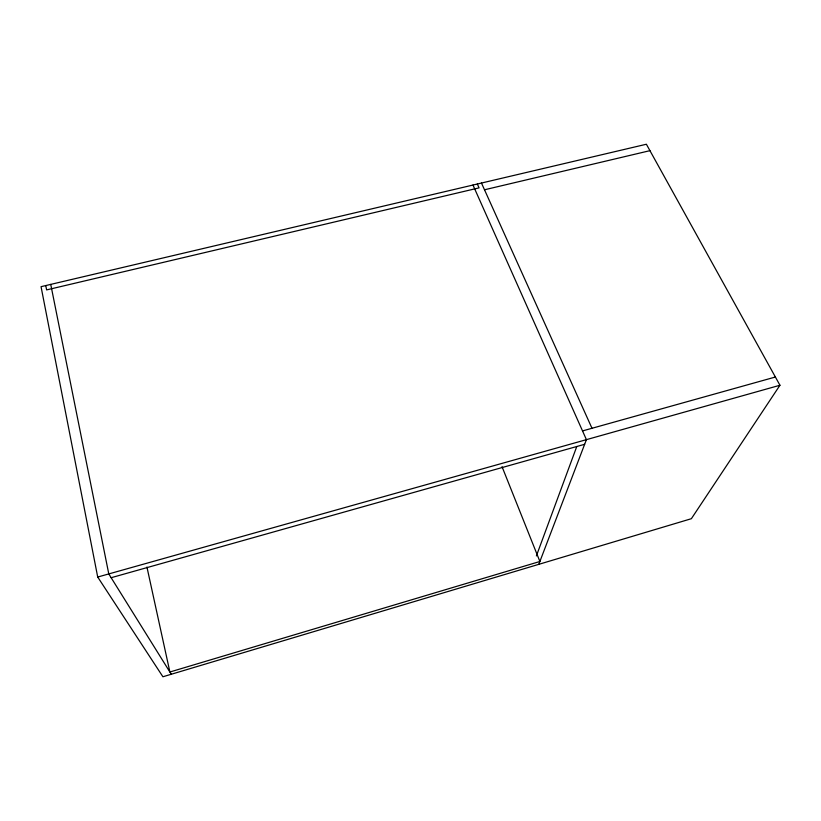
<?xml version="1.0" encoding="UTF-8"?>
<svg xmlns="http://www.w3.org/2000/svg" width="821" height="821" viewBox="0 0 821 821"><rect width="100%" height="100%" fill="white"/><g stroke="black" fill="none" stroke-linecap="round" stroke-linejoin="round"><path stroke-width="1.23" d="M536.38 555.93L576.763 446.552M538.802 564.335L586.42 439.656L472.978 185.043M779.95 385.254L691.374 518.698L162.907 676.761L97.709 577.04L41.05 286.673L646.384 144.239L779.95 385.254L97.709 577.04M111.143 577.717L584.644 444.294M582.53 430.922L775.383 377.024M484.503 189.784L649.945 150.664M171.281 674.257L108.783 573.92L50.738 284.394M481.465 183.042L591.992 428.275M477.34 184.017L479.074 187.865L46.623 289.905L45.76 285.564M502.031 466.677L539.89 561.492L169.885 672.009L146.938 567.044"/></g></svg>
